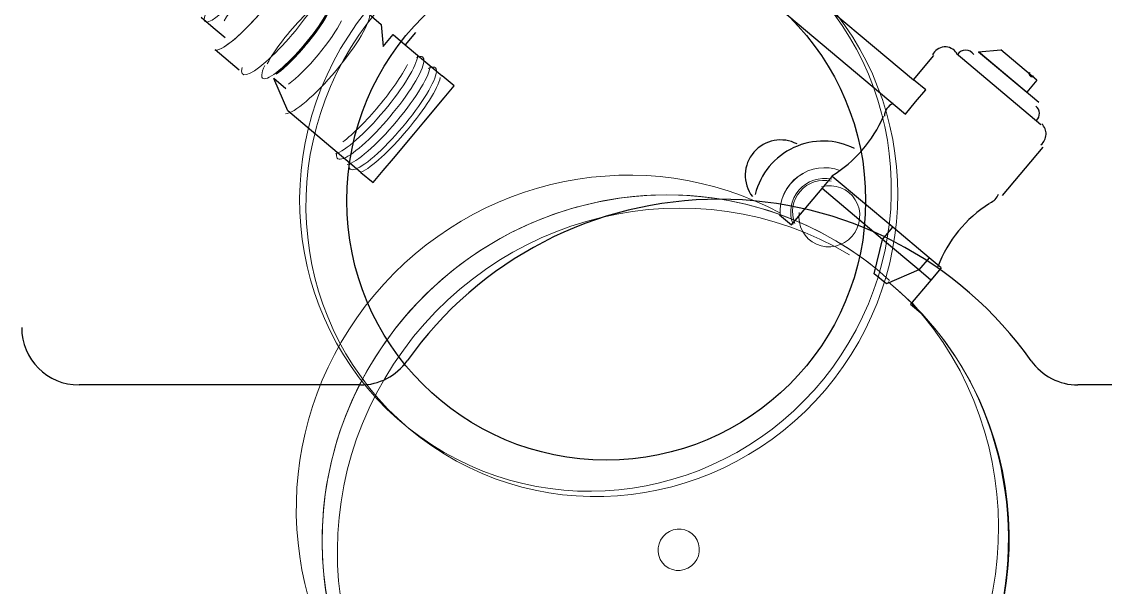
# Model space of a CAD drawing. Extents: x 3485972 to 3601240, y -625657 to -591207.
# Drawn here: x 3494479.2 to 3494853.5, y -609629.2 to -609433.9 of the extents above; entities that cross this region are included whole.
import ezdxf

# ---------------------------------------------------------------- set-up
doc = ezdxf.new("R2010")
doc.units = 0
doc.header["$LTSCALE"] = 6
doc.header["$MEASUREMENT"] = 0
doc.layers.get('0').update_dxf_attribs({"linetype": 'CONTINUOUS'})
doc.layers.add('medical equipment', color=171, linetype='CONTINUOUS', lineweight=25)

# ---------------------------------------------------------------- blocks, each defined once
blk = doc.blocks.new('A$C45EC780B')
at = {"color": 0, "linetype": 'ByBlock', "ltscale": 25.4, "flags": 128}
for points in [[(721.33, 322.86), (764.78, 286.35)], [(714.03, 314.17), (761.82, 274.01)], [(513.23, 305.03), (508.89, 308.68)], [(569.2, 309.88), (573.54, 306.23), (574.23, 298.23), (577.89, 302.58), (582.23, 298.93)], [(517.57, 301.37), (513.23, 305.03)], [(585.88, 303.27), (582.23, 298.93)], [(522.61, 289.73), (513.92, 297.03)], [(582.23, 298.93), (595.49, 287.78)], [(788.07, 296.42), (796.06, 297.12)], [(809.79, 278.17), (788.07, 296.42)], [(788.07, 296.42), (805.45, 281.82)], [(809.1, 286.16), (796.06, 297.12)], [(764.78, 286.35), (772.08, 295.04)], [(810.48, 270.17), (780.07, 295.73)], [(539.3, 283.12), (534.95, 286.77)], [(539.99, 275.12), (534.95, 286.77)], [(566.28, 253.03), (570.63, 249.38), (574.28, 253.72), (577.93, 258.06), (585.23, 266.75), (588.88, 271.1), (596.18, 279.79), (599.83, 284.13), (595.49, 287.78)], [(757.47, 277.66), (761.82, 274.01), (765.47, 278.35), (769.12, 282.7), (764.78, 286.35)], [(809.1, 286.16), (805.45, 281.82)], [(566.28, 253.03), (539.99, 275.12)], [(811.18, 262.18), (796.57, 244.8)], [(731.92, 247.25), (735.57, 251.59)], [(757.29, 233.34), (735.57, 251.59)], [(720.96, 234.22), (731.92, 247.25)], [(753.64, 229), (731.92, 247.25)], [(753.64, 229), (731.92, 247.25)], [(716.62, 237.87), (720.96, 234.22)], [(753.64, 229), (757.29, 233.34)], [(770.32, 222.39), (757.29, 233.34)], [(750.68, 216.66), (753.64, 229)], [(766.67, 218.04), (753.64, 229)], [(766.67, 218.04), (753.64, 229)], [(770.32, 222.39), (766.67, 218.04)], [(774.67, 218.74), (770.32, 222.39)], [(766.67, 218.04), (755.03, 213)], [(771.02, 214.39), (766.67, 218.04)], [(771.02, 214.39), (766.67, 218.04)], [(774.67, 218.74), (771.02, 214.39)], [(755.03, 213), (750.68, 216.66)], [(755.03, 213), (750.68, 216.66)], [(771.02, 214.39), (763.71, 205.7)], [(763.71, 205.7), (768.06, 202.05)]]:
    blk.add_lwpolyline(points, dxfattribs=at)
at = {"color": 0, "linetype": 'ByBlock'}
blk.add_circle((654.38, 242.91), 93.19, dxfattribs=at)
at = {"color": 0, "linetype": 'ByBlock', "ltscale": 25.4}
for centre, radius, start, end in [((776.12, 293.13), 5, 33.3573, 154.763), ((783.47, 293.52), 3.48, 32.3152, 146.9107), ((807.28, 288.49), 1, 152.4763, 307.857), ((759.47, 273.02), 5.19, 113.3007, 177.0454), ((806.47, 274.18), 3.48, 314.9878, 50.2199), ((711.14, 291.57), 46.58, 301.4238, 336.8413), ((807.36, 266.88), 5, 309.0782, 46.5004), ((717.01, 252.02), 12.7, 62.3103, 138.8803), ((732.33, 239.15), 25.15, 63.4915, 166.1392), ((717.01, 252.02), 12.7, 138.8803, 217.0389), ((790.42, 247.01), 5.19, 290.888, 340.2127), ((817.01, 202.6), 46.58, 122.4673, 159.1402), ((675.85, 121.36), 123.1, 257.7066, 24.1698)]:
    blk.add_arc(centre, radius, start, end, dxfattribs=at)
at = {"color": 0, "linetype": 'ByBlock', "lineweight": 0, "ltscale": 25.4}
for centre, major_axis, ratio, start_param, end_param in [((650.54, 245.19), (69.16, 82.3), 0.980271, 0.230394, 6.29723), ((652.81, 243.28), (69.16, 82.3), 0.980271, 0.2053, 6.270906), ((521.05, 320.05), (-10.78, -12.82), 0.197657, 5.736217, 9.946524), ((527.8, 314.38), (-14.48, -17.22), 0.197657, 0.121689, 4.119483), ((527.8, 314.38), (-14.48, -17.22), 0.197657, 0.121689, 5.278921), ((538.31, 305.55), (-14.48, -17.22), 0.197657, 5.886742, 9.806079), ((543.19, 301.45), (-12.22, -14.55), 0.197657, 5.623519, 10.056784), ((543.56, 301.13), (-12.22, -14.55), 0.197657, 0.681311, 5.536434), ((543.56, 301.13), (-12.22, -14.55), 0.197657, 0.681311, 3.85973), ((543.56, 301.13), (11.9, 14.16), 0.197657, 3.822903, 5.629851), ((553.69, 292.62), (15.34, 18.26), 0.197657, 3.315252, 6.116725), ((547.88, 297.51), (-12.22, -14.55), 0.197657, 0.688165, 2.481493), ((573.2, 276.22), (15.29, 18.2), 0.197657, 2.768303, 6.64205), ((570.95, 278.12), (15.29, 18.2), 0.197657, 3.412999, 6.022723), ((577.7, 272.44), (-15.29, -18.2), 0.197657, 5.869689, 9.822625), ((568.98, 279.77), (-15.29, -18.2), 0.197657, 0.712828, 2.450047), ((575.45, 274.33), (-15.29, -18.2), 0.197657, 0.227142, 2.923739), ((579.2, 271.18), (-15.34, -18.26), 0.197657, 0.386782, 2.769657), ((579.2, 271.18), (15.34, 18.26), 0.197657, 3.528375, 5.911249), ((660.2, 134.53), (76.24, 90.72), 0.980271, 0.203012, 2.941681), ((673.81, 123.09), (79.07, 94.08), 0.980271, 6.246797, 12.435109), ((678.49, 119.16), (78.53, 93.44), 0.980271, 0.15715, 6.298216), ((732.49, 239.01), (10.21, 12.15), 0.980271, 0.326597, 2.331781), ((732.49, 239.01), (-10.2, -12.14), 0.980271, 3.468189, 5.473374), ((673.81, 123.09), (79.07, 94.08), 0.980271, 0.011403, 3.270912), ((732.49, 239.01), (-7.71, -9.17), 0.980271, 3.608664, 5.797388), ((732.37, 239.11), (-7.2, -8.56), 0.980271, 3.597609, 5.808746), ((734.52, 237.31), (7.12, 8.47), 0.980271, 2.134795, 7.247659), ((678.49, 119.16), (78.53, 93.44), 0.980271, 5.851252, 6.298216)]:
    blk.add_ellipse(centre, major_axis=major_axis, ratio=ratio, start_param=start_param, end_param=end_param, dxfattribs=at)
blk.add_ellipse((680.42, 117.54), major_axis=(-4.83, -5.74), ratio=0.980271, dxfattribs=at)

msp = doc.modelspace()

# ---------------------------------------------------------------- linework, layer by layer
at = {"layer": 'medical equipment'}
for p, q in [((3494596.2, -609559.33), (3494499.02, -609559.33)), ((3494941.22, -609559.33), (3494844.03, -609559.33))]:
    msp.add_line(p, q, dxfattribs=at)
for centre, radius, start, end in [((3494720.12, -609627.21), 132, 35.2827, 144.7173), ((3494499.02, -609539.53), 19.8, 180, 270), ((3494596.2, -609539.53), 19.8, 270, 324.7173), ((3494844.03, -609539.53), 19.8, 215.2827, 270)]:
    msp.add_arc(centre, radius, start, end, dxfattribs=at)

# ---------------------------------------------------------------- block references
at = {"layer": 'medical equipment', "xscale": 0.9615923391579045, "yscale": 0.9615923391579045, "zscale": 0.9615923391579045}
msp.add_blockref('A$C45EC780B', (3494051.85, -609729.27), dxfattribs=at)

doc.saveas('drawing.dxf')
